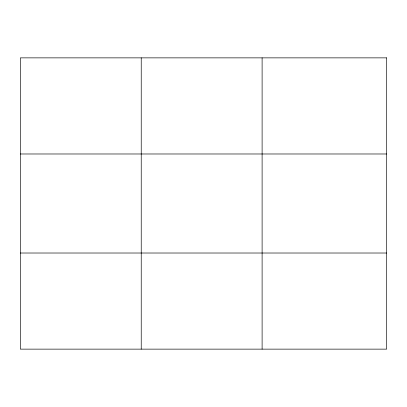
<?xml version="1.0" encoding="UTF-8"?>
<svg xmlns="http://www.w3.org/2000/svg" width="407" height="407" viewBox="0 0 407 407"><rect width="100%" height="100%" fill="white"/><g stroke="black" fill="none" stroke-linecap="round" stroke-linejoin="round"><path stroke-width="0.61" d="M141.229 57.865L141.229 349.135M262.108 57.865L262.108 349.135M20.35 153.983L386.65 153.983M20.35 253.017L386.65 253.017M386.65 57.865L386.65 349.135L20.35 349.135L20.35 57.865L386.65 57.865"/></g></svg>
